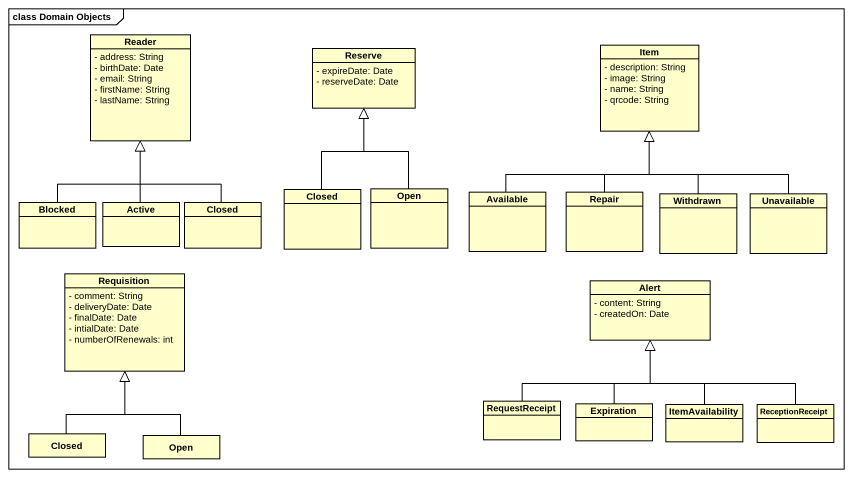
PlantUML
@startuml
mainframe class Domain Objects
hide circle
hide empty members
skinparam classAttributeIconSize 0
class Reader {
  - address: String
  - birthDate: Date
  - email: String
  - firstName: String
  - lastName: String
}
class Reserve {
  - expireDate: Date
  - reserveDate: Date
}
class Item {
  - description: String
  - image: String
  - name: String
  - qrcode: String
}
class Open
class Blocked
class Active
class Closed
class "Closed" as Closed_2
class Available
class Repair
class Withdrawn
class Unavailable
class Requisition {
  - comment: String
  - deliveryDate: Date
  - finalDate: Date
  - intialDate: Date
  - numberOfRenewals: int
}
class Alert {
  - content: String
  - createdOn: Date
}
class RequestReceipt
class Expiration
class ItemAvailability
class ReceptionReceipt
class "Closed" as Closed_3
class "Open" as Open_2
Open -up-|> Reserve
Blocked -up-|> Reader
Active -up-|> Reader
Closed -up-|> Reader
Closed_2 -up-|> Reserve
Available -up-|> Item
Repair -up-|> Item
Withdrawn -up-|> Item
Unavailable -up-|> Item
RequestReceipt -up-|> Alert
Expiration -up-|> Alert
ItemAvailability -up-|> Alert
ReceptionReceipt -up-|> Alert
Closed_3 -up-|> Requisition
Open_2 -up-|> Requisition
@enduml
